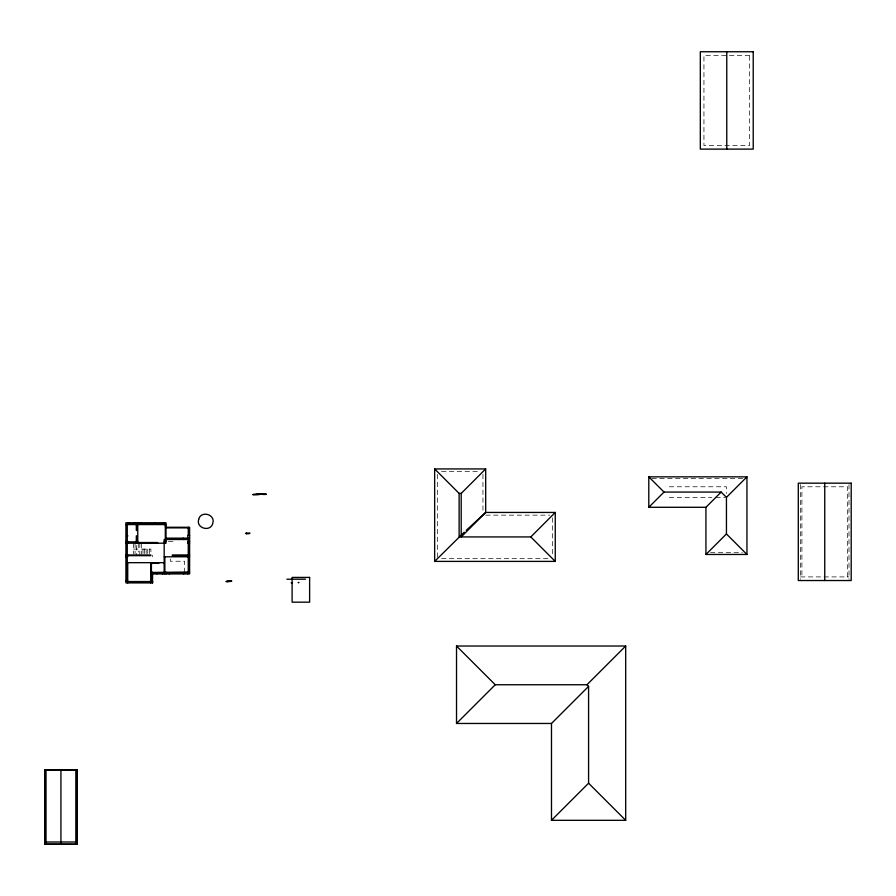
<?xml version="1.0" encoding="UTF-8"?>
<svg xmlns="http://www.w3.org/2000/svg" width="896" height="896" viewBox="0 0 896 896"><rect width="100%" height="100%" fill="white"/><g stroke="black" fill="none" stroke-linecap="round" stroke-linejoin="round"><path stroke-width="0.67" stroke-dasharray="4.48 3.36" d="M441.515 471.654L478.811 471.654M651.952 478.621L743.792 478.621M669.301 486.774L726.443 486.774L726.443 493.394M669.301 497.358L711.782 497.358M715.859 497.358L725.122 497.358M485.744 515.166L549.763 515.166M168.426 541.397L173.275 541.397M133.482 549.091L150.92 549.091L150.92 554.982M710.483 552.686L742.403 552.686M152.096 554.982L152.555 556.786M441.526 558.678L548.386 558.678M800.498 576.912L848.994 576.912M848.994 484.568L848.994 579.32M847.582 576.912L847.582 486.786L801.909 486.786L801.909 576.912M800.498 484.568L800.498 579.32M552.552 517.888L552.552 555.957M482.955 474.376L482.955 512.445M437.371 474.41L437.371 557.301M184.643 572.566L184.643 561.243L170.296 561.243L170.296 558.824M149.33 549.091L149.33 554.982M147.75 549.091L147.75 553.806M146.16 549.091L146.16 553.806M144.581 549.091L144.581 553.806M142.99 549.091L142.99 553.806M141.411 543.2L141.411 553.806M139.821 543.2L139.821 554.982M138.242 543.2L138.242 552.037M136.651 545.563L136.651 554.982M135.061 543.2L135.061 553.806M133.482 543.2L133.482 553.806M749.605 55.373L703.942 55.373L703.942 145.499L749.605 145.499L749.605 55.373"/><path stroke-width="1.34" d="M150.741 572.566L189.616 572.107M125.91 543.2L165.995 543.2L165.995 522.749L125.91 522.749L125.922 582.904L152.555 582.904L152.544 581.09L150.741 581.09M298.301 582.378L298.973 582.557L298.323 582.725M245.952 533.613L246.557 533.613L245.952 533.008C245.941 534.957 254.632 532.47 246.557 533.198M246.557 533.008L246.557 533.613M461.205 493.405L485.677 468.933L485.677 512.445L461.205 536.928L461.205 493.405L459.122 493.405L434.65 468.933L485.677 468.933M434.65 468.933L434.65 561.4L464.229 532.213M459.122 493.405L459.122 536.928L530.79 536.928L555.262 512.445L555.262 561.4L434.65 561.4M648.794 507.293L664.014 492.072L721.146 492.072L726.443 497.358L726.443 533.949L705.936 554.456L746.95 554.456L746.95 476.851L648.794 476.851L648.794 507.293L705.936 507.293L721.146 492.072M456.523 723.464L495.242 684.746L586.958 684.746L625.688 646.027L456.523 646.027L456.523 723.464L551.488 723.464L588.582 686.37L586.958 684.746M726.443 497.358L746.95 476.851M625.688 646.027L625.688 820.31L551.488 820.31L588.582 783.205L588.582 686.37M466.267 530.331L485.677 512.445L555.262 512.445M256.2 494.301L259.325 494.301M259.605 494.301L262.73 494.301M253.21 494.446L256.2 494.446M256.469 494.525L259.056 494.525M262.73 494.446L265.866 494.446M127.725 524.104L135.946 524.104M137.76 524.104L164.181 524.104M125.91 524.563L165.995 524.563M165.995 527.274L189.616 527.274L189.616 573.922L150.741 573.922M165.995 527.878L188.261 527.878M189.616 535.427L187.802 535.427L187.802 538.149M127.266 535.886L127.949 535.886M165.995 538.149L189.616 538.149M125.91 541.397L127.725 541.397L127.725 543.2M137.76 541.397L135.946 541.397L135.946 543.2M164.181 541.397L165.995 541.397M189.616 541.397L187.802 541.397L187.802 543.2L189.616 543.2M127.725 541.845L135.946 541.845M137.76 542.528L157.606 542.528L157.606 543.2M125.91 554.982L150.741 554.982L150.741 555.654L127.725 555.654M189.616 554.982L172.334 554.982L172.334 555.654L187.802 555.654M125.91 556.786L127.725 556.786L127.725 554.982M164.181 556.786L189.616 556.786M127.266 562.677L164.181 562.677M164.181 563.36L163.722 562.677M152.544 572.566L164.181 572.566M165.995 572.566L187.802 572.566M286.877 579.208L305.514 579.208M125.91 581.09L127.725 581.09M231.336 581.28L228.928 581.582M226.509 581.426L228.928 581.426M127.725 581.549L150.741 581.549M291.144 582.904L292.533 582.904M77.056 769.765L44.8 769.765L44.845 844.256L77.056 844.256L77.056 769.765L76.922 844.256L44.923 844.166L44.923 769.765M46.021 770.28L75.835 770.28M46.021 842.005L75.835 842.005M726.443 533.949L746.95 554.456M648.794 476.851L664.014 492.072M530.79 536.928L555.262 561.4M456.523 646.027L495.242 684.746M588.582 783.205L625.688 820.31M824.746 483.168L824.746 580.53M726.768 51.744L726.768 149.117M705.936 507.293L705.936 554.456M551.488 723.464L551.488 820.31M262.461 494.301L259.874 494.301M228.626 581.426L226.811 581.426M188.261 527.274L188.261 535.427M188.261 572.107L188.261 539.504L164.181 539.504L164.181 573.922M187.802 554.982L187.802 556.786M187.802 572.107L187.802 573.922M183.77 572.566L183.77 573.922M183.198 538.149L183.198 539.504M169.277 572.566L169.277 573.922M165.995 572.107L165.995 573.922M165.547 524.563L165.547 527.274M165.312 524.261L165.312 543.2M164.853 556.786L164.853 572.107M164.181 522.749L164.181 524.563M162.366 572.566L162.366 573.922M158.749 562.677L158.749 563.36L151.413 563.36L151.413 572.107M156.934 572.566L156.934 573.922M155.176 522.749L155.176 524.104M152.544 572.107L152.555 582.904M150.741 562.677L150.741 582.904M140.986 522.749L140.986 524.104M137.76 522.749L137.76 543.2M137.01 524.261L137.01 530.443L136.326 530.443L136.326 524.261M137.01 541.397L137.01 535.886L136.326 535.886L136.326 541.397M135.946 522.749L135.946 524.563M134.557 522.749L134.557 524.104M129.114 522.749L129.114 524.104M127.725 522.749L127.725 524.563M127.725 562.677L127.725 582.904M127.266 524.261L127.266 541.397M127.266 543.2L127.266 554.982M127.266 556.786L127.277 581.09M75.835 769.854L75.835 844.166M60.928 769.765L60.928 844.256M46.021 769.854L46.021 844.166M152.096 573.922L152.096 581.09L152.096 573.922M198.666 519.422C195.888 528.416 210.728 532.392 212.811 523.219C215.589 514.226 200.76 510.25 198.666 519.422M753.222 51.744L700.314 51.744L700.314 149.117L753.222 149.117L753.222 51.744M851.2 483.168L798.291 483.168L798.291 580.53L851.2 580.53L851.2 483.168M266.134 494.144L252.93 494.603L266.134 494.144M309.624 577.416L292.107 577.416L292.107 602.168L309.624 602.168L309.624 577.416M231.638 581.123L226.206 581.582L231.638 581.123"/></g></svg>
